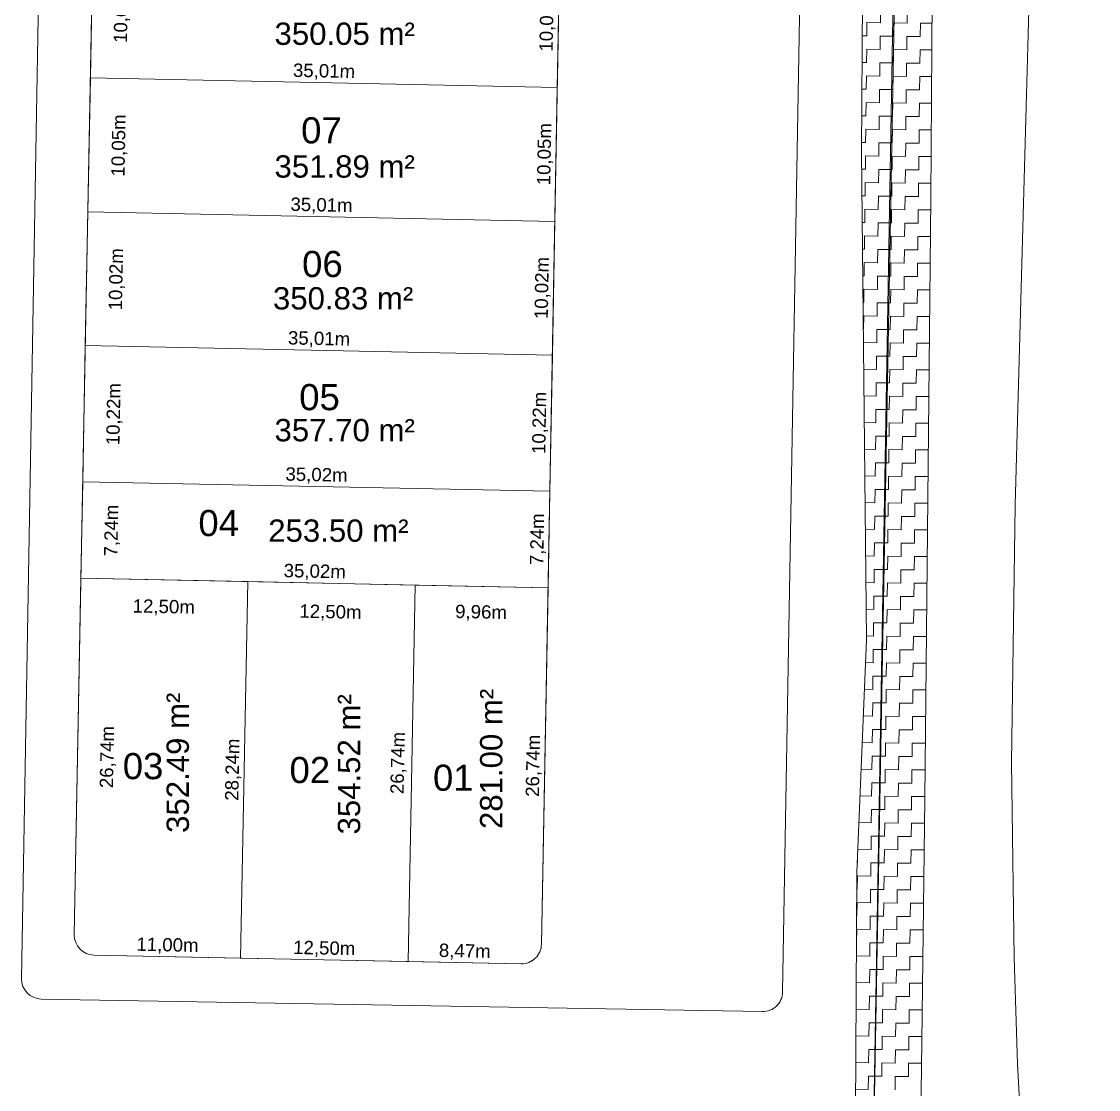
# Model space of a CAD drawing. Header units: metres. Extents: x 3808 to 8215, y 2374 to 6187.
# Drawn here: x 5342.5 to 5423.2, y 4410.5 to 4490.5 of the extents above; entities that cross this region are included whole.
import ezdxf
from ezdxf.enums import TextEntityAlignment as Align

# ---------------------------------------------------------------- set-up
doc = ezdxf.new("R2010")
doc.units = ezdxf.units.M
doc.linetypes.add('CONTINUO', pattern=[0])
for name, color, linetype in [('Areas Lotes', 1, 'Continuous'), ('Calçada', 8, 'Continuous'), ('CORREGO', 7, 'Continuous'), ('COTAS', 7, 'Continuous'), ('Lote', 7, 'Continuous'), ('LOTES_LINHAS', 7, 'Continuous'), ('Nº Lote', 7, 'Continuous'), ('q', 9, 'CONTINUO'), ('quadras', 7, 'Continuous')]:
    doc.layers.add(name, color=color, linetype=linetype)
doc.styles.add('Arial', font='arial.ttf')
doc.dimstyles.new('Copy(2) of ISO-25', dxfattribs={"dimtxt": 1, "dimasz": 2.5, "dimexe": 1.25, "dimexo": 0.625, "dimgap": 0.2, "dimtad": 1, "dimtoh": 1, "dimlfac": 1, "dimzin": 1, "dimtxsty": 'Arial', "dimblk": 'NONE', "dimcen": 0, "dimse1": 1, "dimse2": 1, "dimsd1": 1, "dimsd2": 1, "dimclrt": 256, "dimaunit": 1, "dimadec": 3, "dimazin": 0, "dimtfac": 1, "dimtmove": 0, "dimatfit": 3, "dimldrblk": 'NONE', "dimfxl": 1, "dimtolj": 1, "dimtzin": 0, "dimarcsym": 0})

# ---------------------------------------------------------------- blocks, each defined once
blk = doc.blocks.new('*D4')
at = {"layer": 'Defpoints', "color": 0, "linetype": 'Continuous', "transparency": 16777216}
for p in [(5371.974, 4448.291), (5371.339, 4421.562), (5371.473, 4421.56)]:
    blk.add_point(p, dxfattribs=at)
at = {"layer": 'COTAS', "linetype": 'Continuous', "lineweight": 5, "transparency": 16777216, "insert": (5370.806, 4434.944), "char_height": 1, "attachment_point": 5, "rotation": 88.85165, "style": 'Arial'}
blk.add_mtext('\\A1;26,74m', dxfattribs=at)
blk = doc.blocks.new('_None')
blk = doc.blocks.new('*D5')
at = {"layer": 'Defpoints', "color": 0, "linetype": 'Continuous', "transparency": 16777216}
for p in [(5358.947, 4420.312), (5358.947, 4420.312), (5371.449, 4420.057)]:
    blk.add_point(p, dxfattribs=at)
at = {"layer": 'COTAS', "linetype": 'Continuous', "lineweight": 5, "transparency": 16777216, "insert": (5365.215, 4420.985), "char_height": 1, "attachment_point": 5, "rotation": 358.83464, "style": 'Arial'}
blk.add_mtext('\\A1;12,50m', dxfattribs=at)
blk = doc.blocks.new('*D6')
at = {"layer": 'Defpoints', "color": 0, "linetype": 'Continuous', "transparency": 16777216}
for p in [(5347.947, 4420.536), (5347.947, 4420.536), (5358.947, 4420.312)]:
    blk.add_point(p, dxfattribs=at)
at = {"layer": 'COTAS', "linetype": 'Continuous', "lineweight": 5, "transparency": 16777216, "insert": (5353.464, 4421.224), "char_height": 1, "attachment_point": 5, "rotation": 358.83464, "style": 'Arial'}
blk.add_mtext('\\A1;11,00m', dxfattribs=at)
blk = doc.blocks.new('*D7')
at = {"layer": 'Defpoints', "color": 0, "linetype": 'Continuous', "transparency": 16777216}
for p in [(5346.98, 4448.799), (5350.069, 4448.741), (5346.478, 4422.063)]:
    blk.add_point(p, dxfattribs=at)
at = {"layer": 'COTAS', "linetype": 'Continuous', "lineweight": 5, "transparency": 16777216, "insert": (5349.017, 4435.388), "char_height": 1, "attachment_point": 5, "rotation": 88.92523, "style": 'Arial'}
blk.add_mtext('\\A1;26,74m', dxfattribs=at)
blk = doc.blocks.new('*D8')
at = {"layer": 'Defpoints', "color": 0, "linetype": 'Continuous', "transparency": 16777216}
for p in [(5347.115, 4456.037), (5350.205, 4455.98), (5346.98, 4448.799)]:
    blk.add_point(p, dxfattribs=at)
at = {"layer": 'COTAS', "linetype": 'Continuous', "lineweight": 5, "transparency": 16777216, "insert": (5349.336, 4452.376), "char_height": 1, "attachment_point": 5, "rotation": 88.92523, "style": 'Arial'}
blk.add_mtext('\\A1;7,24m', dxfattribs=at)
blk = doc.blocks.new('*D9')
at = {"layer": 'Defpoints', "color": 0, "linetype": 'Continuous', "transparency": 16777216}
for p in [(5347.307, 4466.252), (5350.396, 4466.194), (5347.115, 4456.037)]:
    blk.add_point(p, dxfattribs=at)
at = {"layer": 'COTAS', "linetype": 'Continuous', "lineweight": 5, "transparency": 16777216, "insert": (5349.5, 4461.102), "char_height": 1, "attachment_point": 5, "rotation": 88.92523, "style": 'Arial'}
blk.add_mtext('\\A1;10,22m', dxfattribs=at)
blk = doc.blocks.new('*D10')
at = {"layer": 'Defpoints', "color": 0, "linetype": 'Continuous', "transparency": 16777216}
for p in [(5347.495, 4476.27), (5350.584, 4476.212), (5347.307, 4466.252)]:
    blk.add_point(p, dxfattribs=at)
at = {"layer": 'COTAS', "linetype": 'Continuous', "lineweight": 5, "transparency": 16777216, "insert": (5349.689, 4471.218), "char_height": 1, "attachment_point": 5, "rotation": 88.92523, "style": 'Arial'}
blk.add_mtext('\\A1;10,02m', dxfattribs=at)
blk = doc.blocks.new('*D11')
at = {"layer": 'Defpoints', "color": 0, "linetype": 'Continuous', "transparency": 16777216}
for p in [(5347.684, 4486.32), (5350.773, 4486.262), (5347.495, 4476.27)]:
    blk.add_point(p, dxfattribs=at)
at = {"layer": 'COTAS', "linetype": 'Continuous', "lineweight": 5, "transparency": 16777216, "insert": (5349.878, 4481.252), "char_height": 1, "attachment_point": 5, "rotation": 88.92523, "style": 'Arial'}
blk.add_mtext('\\A1;10,05m', dxfattribs=at)
blk = doc.blocks.new('*D12')
at = {"layer": 'Defpoints', "color": 0, "linetype": 'Continuous', "transparency": 16777216}
for p in [(5347.871, 4496.319), (5350.96, 4496.261), (5347.684, 4486.32)]:
    blk.add_point(p, dxfattribs=at)
at = {"layer": 'COTAS', "linetype": 'Continuous', "lineweight": 5, "transparency": 16777216, "insert": (5350.066, 4491.277), "char_height": 1, "attachment_point": 5, "rotation": 88.92523, "style": 'Arial'}
blk.add_mtext('\\A1;10,00m', dxfattribs=at)
blk = doc.blocks.new('*D16')
at = {"layer": 'Defpoints', "color": 0, "linetype": 'Continuous', "transparency": 16777216}
for p in [(5359.477, 4448.545), (5358.947, 4420.312), (5358.947, 4420.312)]:
    blk.add_point(p, dxfattribs=at)
at = {"layer": 'COTAS', "linetype": 'Continuous', "lineweight": 5, "transparency": 16777216, "insert": (5358.411, 4434.443), "char_height": 1, "attachment_point": 5, "rotation": 88.92525, "style": 'Arial'}
blk.add_mtext('\\A1;28,24m', dxfattribs=at)
blk = doc.blocks.new('*D17')
at = {"layer": 'Defpoints', "color": 0, "linetype": 'Continuous', "transparency": 16777216}
for p in [(5359.477, 4448.545), (5371.974, 4448.291), (5359.416, 4445.528)]:
    blk.add_point(p, dxfattribs=at)
at = {"layer": 'COTAS', "linetype": 'Continuous', "lineweight": 5, "transparency": 16777216, "insert": (5365.681, 4446.202), "char_height": 1, "attachment_point": 5, "rotation": 358.83464, "style": 'Arial'}
blk.add_mtext('\\A1;12,50m', dxfattribs=at)
blk = doc.blocks.new('*D18')
at = {"layer": 'Defpoints', "color": 0, "linetype": 'Continuous', "transparency": 16777216}
for p in [(5346.98, 4448.799), (5359.477, 4448.545), (5346.921, 4445.919)]:
    blk.add_point(p, dxfattribs=at)
at = {"layer": 'COTAS', "linetype": 'Continuous', "lineweight": 5, "transparency": 16777216, "insert": (5353.186, 4446.592), "char_height": 1, "attachment_point": 5, "rotation": 358.83464, "style": 'Arial'}
blk.add_mtext('\\A1;12,50m', dxfattribs=at)
blk = doc.blocks.new('*D4714')
at = {"layer": 'Defpoints', "color": 0, "linetype": 'Continuous', "transparency": 16777216}
for p in [(5371.499, 4420.056), (5379.968, 4419.884), (5379.968, 4419.884)]:
    blk.add_point(p, dxfattribs=at)
at = {"layer": 'COTAS', "linetype": 'Continuous', "lineweight": 5, "transparency": 16777216, "insert": (5375.75, 4420.771), "char_height": 1, "attachment_point": 5, "rotation": 358.83464, "style": 'Arial'}
blk.add_mtext('\\A1;8,47m', dxfattribs=at)
blk = doc.blocks.new('*D4715')
at = {"layer": 'Defpoints', "color": 0, "linetype": 'Continuous', "transparency": 16777216}
for p in [(5381.991, 4448.087), (5381.991, 4448.087), (5381.498, 4421.356)]:
    blk.add_point(p, dxfattribs=at)
at = {"layer": 'COTAS', "linetype": 'Continuous', "lineweight": 5, "transparency": 16777216, "insert": (5380.944, 4434.736), "char_height": 1, "attachment_point": 5, "rotation": 88.94356, "style": 'Arial'}
blk.add_mtext('\\A1;26,74m', dxfattribs=at)
blk = doc.blocks.new('*D4716')
at = {"layer": 'Defpoints', "color": 0, "linetype": 'Continuous', "transparency": 16777216}
for p in [(5382.124, 4455.325), (5382.124, 4455.325), (5381.991, 4448.087)]:
    blk.add_point(p, dxfattribs=at)
at = {"layer": 'COTAS', "linetype": 'Continuous', "lineweight": 5, "transparency": 16777216, "insert": (5381.257, 4451.721), "char_height": 1, "attachment_point": 5, "rotation": 88.94356, "style": 'Arial'}
blk.add_mtext('\\A1;7,24m', dxfattribs=at)
blk = doc.blocks.new('*D4717')
at = {"layer": 'Defpoints', "color": 0, "linetype": 'Continuous', "transparency": 16777216}
for p in [(5382.313, 4465.54), (5382.313, 4465.54), (5382.124, 4455.325)]:
    blk.add_point(p, dxfattribs=at)
at = {"layer": 'COTAS', "linetype": 'Continuous', "lineweight": 5, "transparency": 16777216, "insert": (5381.418, 4460.447), "char_height": 1, "attachment_point": 5, "rotation": 88.94356, "style": 'Arial'}
blk.add_mtext('\\A1;10,22m', dxfattribs=at)
blk = doc.blocks.new('*D4718')
at = {"layer": 'Defpoints', "color": 0, "linetype": 'Continuous', "transparency": 16777216}
for p in [(5382.497, 4475.558), (5382.497, 4475.558), (5382.313, 4465.54)]:
    blk.add_point(p, dxfattribs=at)
at = {"layer": 'COTAS', "linetype": 'Continuous', "lineweight": 5, "transparency": 16777216, "insert": (5381.604, 4470.564), "char_height": 1, "attachment_point": 5, "rotation": 88.94356, "style": 'Arial'}
blk.add_mtext('\\A1;10,02m', dxfattribs=at)
blk = doc.blocks.new('*D4719')
at = {"layer": 'Defpoints', "color": 0, "linetype": 'Continuous', "transparency": 16777216}
for p in [(5382.683, 4485.608), (5382.683, 4485.608), (5382.497, 4475.558)]:
    blk.add_point(p, dxfattribs=at)
at = {"layer": 'COTAS', "linetype": 'Continuous', "lineweight": 5, "transparency": 16777216, "insert": (5381.789, 4480.598), "char_height": 1, "attachment_point": 5, "rotation": 88.94356, "style": 'Arial'}
blk.add_mtext('\\A1;10,05m', dxfattribs=at)
blk = doc.blocks.new('*D4720')
at = {"layer": 'Defpoints', "color": 0, "linetype": 'Continuous', "transparency": 16777216}
for p in [(5382.867, 4495.607), (5382.867, 4495.607), (5382.683, 4485.608)]:
    blk.add_point(p, dxfattribs=at)
at = {"layer": 'COTAS', "linetype": 'Continuous', "lineweight": 5, "transparency": 16777216, "insert": (5381.974, 4490.622), "char_height": 1, "attachment_point": 5, "rotation": 88.94356, "style": 'Arial'}
blk.add_mtext('\\A1;10,00m', dxfattribs=at)
blk = doc.blocks.new('*D4728')
at = {"layer": 'Defpoints', "color": 0, "linetype": 'Continuous', "transparency": 16777216}
for p in [(5346.98, 4448.799), (5346.98, 4448.799), (5381.991, 4448.087)]:
    blk.add_point(p, dxfattribs=at)
at = {"layer": 'COTAS', "linetype": 'Continuous', "lineweight": 5, "transparency": 16777216, "insert": (5364.502, 4449.244), "char_height": 1, "attachment_point": 5, "rotation": 358.83464, "style": 'Arial'}
blk.add_mtext('\\A1;35,02m', dxfattribs=at)
blk = doc.blocks.new('*D4729')
at = {"layer": 'Defpoints', "color": 0, "linetype": 'Continuous', "transparency": 16777216}
for p in [(5347.115, 4456.037), (5347.115, 4456.037), (5382.124, 4455.325)]:
    blk.add_point(p, dxfattribs=at)
at = {"layer": 'COTAS', "linetype": 'Continuous', "lineweight": 5, "transparency": 16777216, "insert": (5364.636, 4456.482), "char_height": 1, "attachment_point": 5, "rotation": 358.83464, "style": 'Arial'}
blk.add_mtext('\\A1;35,02m', dxfattribs=at)
blk = doc.blocks.new('*D4730')
at = {"layer": 'Defpoints', "color": 0, "linetype": 'Continuous', "transparency": 16777216}
for p in [(5347.307, 4466.252), (5347.307, 4466.252), (5382.313, 4465.54)]:
    blk.add_point(p, dxfattribs=at)
at = {"layer": 'COTAS', "linetype": 'Continuous', "lineweight": 5, "transparency": 16777216, "insert": (5364.826, 4466.696), "char_height": 1, "attachment_point": 5, "rotation": 358.83464, "style": 'Arial'}
blk.add_mtext('\\A1;35,01m', dxfattribs=at)
blk = doc.blocks.new('*D4731')
at = {"layer": 'Defpoints', "color": 0, "linetype": 'Continuous', "transparency": 16777216}
for p in [(5347.495, 4476.27), (5347.495, 4476.27), (5382.497, 4475.558)]:
    blk.add_point(p, dxfattribs=at)
at = {"layer": 'COTAS', "linetype": 'Continuous', "lineweight": 5, "transparency": 16777216, "insert": (5365.012, 4476.715), "char_height": 1, "attachment_point": 5, "rotation": 358.83464, "style": 'Arial'}
blk.add_mtext('\\A1;35,01m', dxfattribs=at)
blk = doc.blocks.new('*D4732')
at = {"layer": 'Defpoints', "color": 0, "linetype": 'Continuous', "transparency": 16777216}
for p in [(5347.684, 4486.32), (5347.684, 4486.32), (5382.683, 4485.608)]:
    blk.add_point(p, dxfattribs=at)
at = {"layer": 'COTAS', "linetype": 'Continuous', "lineweight": 5, "transparency": 16777216, "insert": (5365.199, 4486.765), "char_height": 1, "attachment_point": 5, "rotation": 358.83464, "style": 'Arial'}
blk.add_mtext('\\A1;35,01m', dxfattribs=at)
blk = doc.blocks.new('*D1303')
at = {"layer": 'Defpoints', "color": 0, "linetype": 'Continuous', "transparency": 16777216}
for p in [(5372.029, 4448.29), (5381.991, 4448.087), (5381.934, 4445.285)]:
    blk.add_point(p, dxfattribs=at)
at = {"layer": 'Lote', "linetype": 'Continuous', "lineweight": 5, "transparency": 16777216, "insert": (5376.969, 4446.187), "char_height": 1, "attachment_point": 5, "rotation": 358.83464, "style": 'Arial'}
blk.add_mtext('\\A1;9,96m', dxfattribs=at)

msp = doc.modelspace()

# ---------------------------------------------------------------- linework, layer by layer
at = {"layer": 'Calçada', "linetype": 'Continuous', "lineweight": 5}
for p, q in [((5345.631, 4599.08), (5342.526, 4418.768)), ((5402.69, 4597.559), (5399.576, 4417.771)), ((5407.131, 4449.752), (5406.406, 4407.906)), ((5398.05, 4416.297), (5343.999, 4417.243))]:
    msp.add_line(p, q, dxfattribs=at)
for centre, start, end in [((5344.025, 4418.743), 179.01349, 268.99762), ((5398.076, 4417.797), 268.99762, 359.00764)]:
    msp.add_arc(centre, 1.5, start, end, dxfattribs=at)
at = {"layer": 'CORREGO', "color": 5, "linetype": 'CONTINUO', "lineweight": 5}
for p, q in [((5405.487, 4480.744, 271.364), (5405.803, 4531.129, 271.364)), ((5410.83, 4496.628, 271.364), (5410.68, 4477.309, 271.364)), ((5405.858, 4444.202, 271.364), (5405.487, 4480.744, 271.364)), ((5410.68, 4477.309, 271.364), (5410.225, 4432.291, 271.364)), ((5405.149, 4426.73, 271.364), (5405.858, 4444.202, 271.364)), ((5410.225, 4432.291, 271.364), (5409.995, 4412.049, 271.364)), ((5404.905, 4387.623, 271.364), (5405.149, 4426.73, 271.364)), ((5409.995, 4412.049, 271.364), (5409.658, 4390.023, 271.364))]:
    msp.add_line(p, q, dxfattribs=at)
at = {"layer": 'Lote', "lineweight": 5}
for p, q in [((5382.683, 4485.608), (5347.684, 4486.32)), ((5382.497, 4475.558), (5347.495, 4476.27)), ((5382.313, 4465.54), (5347.307, 4466.252)), ((5382.124, 4455.325), (5347.115, 4456.037)), ((5381.991, 4448.087), (5346.98, 4448.799)), ((5359.477, 4448.545), (5358.947, 4420.312)), ((5372.029, 4448.29), (5371.499, 4420.056))]:
    msp.add_line(p, q, dxfattribs=at)
at = {"layer": 'Lote', "linetype": 'Continuous', "lineweight": 5, "flags": 128}
for points in [[(5382.683, 4485.608), (5382.867, 4495.607), (5347.871, 4496.319), (5347.684, 4486.32)], [(5347.684, 4486.32), (5347.495, 4476.27), (5382.497, 4475.558), (5382.683, 4485.608)], [(5347.495, 4476.27), (5347.307, 4466.252), (5382.313, 4465.54), (5382.497, 4475.558)], [(5347.307, 4466.252), (5347.115, 4456.037), (5382.124, 4455.325), (5382.313, 4465.54)], [(5347.115, 4456.037), (5346.98, 4448.799), (5381.991, 4448.087), (5382.124, 4455.325)], [(5358.947, 4420.312), (5371.499, 4420.056), (5372.029, 4448.29), (5359.477, 4448.545)]]:
    msp.add_lwpolyline(points, close=True, dxfattribs=at)
for points in [[(5346.478, 4422.063, 0.41375), (5347.947, 4420.536), (5358.947, 4420.312), (5359.477, 4448.545), (5346.98, 4448.799)], [(5381.991, 4448.087), (5372.029, 4448.29), (5371.499, 4420.056), (5379.968, 4419.884, 0.41477), (5381.498, 4421.356)]]:
    msp.add_lwpolyline(points, format="xyb", close=True, dxfattribs=at)
at = {"layer": 'LOTES_LINHAS', "color": 5, "lineweight": 5}
for p, q in [((5417.839, 4484.148), (5418.556, 4512.831)), ((5410.83, 4496.628), (5410.68, 4477.309)), ((5417.001, 4454.281), (5417.839, 4484.148)), ((5416.743, 4434.949), (5417.001, 4454.281)), ((5416.934, 4420.331), (5416.743, 4434.949)), ((5417.178, 4412.381), (5416.934, 4420.331)), ((5417.693, 4403.42), (5417.178, 4412.381)), ((5409.995, 4412.049), (5409.658, 4390.023))]:
    msp.add_line(p, q, dxfattribs=at)
at = {"layer": 'LOTES_LINHAS', "color": 5, "linetype": 'Continuous', "lineweight": 5}
for p, q in [((5406.899, 4490.461), (5406.91, 4491.461)), ((5408.899, 4490.438), (5408.91, 4491.438)), ((5405.888, 4489.472), (5405.899, 4490.472)), ((5405.899, 4490.472), (5406.899, 4490.461)), ((5407.888, 4489.45), (5407.899, 4490.45)), ((5407.899, 4490.45), (5408.899, 4490.438)), ((5409.888, 4489.427), (5409.899, 4490.427)), ((5409.899, 4490.427), (5410.782, 4490.417)), ((5405.542, 4489.476), (5405.888, 4489.472)), ((5406.877, 4488.461), (5406.888, 4489.461)), ((5406.888, 4489.461), (5407.888, 4489.45)), ((5408.876, 4488.438), (5408.888, 4489.438)), ((5408.888, 4489.438), (5409.888, 4489.427)), ((5405.865, 4487.472), (5405.877, 4488.472)), ((5405.877, 4488.472), (5406.877, 4488.461)), ((5407.865, 4487.45), (5407.877, 4488.45)), ((5407.877, 4488.45), (5408.876, 4488.438)), ((5409.865, 4487.427), (5409.876, 4488.427)), ((5409.876, 4488.427), (5410.766, 4488.417)), ((5405.53, 4487.476), (5405.865, 4487.472)), ((5406.854, 4486.461), (5406.865, 4487.461)), ((5406.865, 4487.461), (5407.865, 4487.45)), ((5408.854, 4486.439), (5408.865, 4487.439)), ((5408.865, 4487.439), (5409.865, 4487.427)), ((5405.843, 4485.472), (5405.854, 4486.472)), ((5405.854, 4486.472), (5406.854, 4486.461)), ((5407.843, 4485.45), (5407.854, 4486.45)), ((5407.854, 4486.45), (5408.854, 4486.439)), ((5409.843, 4485.427), (5409.854, 4486.427)), ((5409.854, 4486.427), (5410.751, 4486.417)), ((5405.517, 4485.476), (5405.843, 4485.472)), ((5406.832, 4484.461), (5406.843, 4485.461)), ((5406.843, 4485.461), (5407.843, 4485.45)), ((5408.831, 4484.439), (5408.843, 4485.439)), ((5408.843, 4485.439), (5409.843, 4485.427)), ((5405.82, 4483.473), (5405.832, 4484.473)), ((5405.832, 4484.473), (5406.832, 4484.461)), ((5407.82, 4483.45), (5407.832, 4484.45)), ((5407.832, 4484.45), (5408.831, 4484.439)), ((5409.82, 4483.428), (5409.831, 4484.427)), ((5409.831, 4484.427), (5410.735, 4484.417)), ((5405.505, 4483.476), (5405.82, 4483.473)), ((5406.809, 4482.461), (5406.82, 4483.461)), ((5406.82, 4483.461), (5407.82, 4483.45)), ((5408.809, 4482.439), (5408.82, 4483.439)), ((5408.82, 4483.439), (5409.82, 4483.428)), ((5405.798, 4481.473), (5405.809, 4482.473)), ((5405.809, 4482.473), (5406.809, 4482.461)), ((5407.798, 4481.45), (5407.809, 4482.45)), ((5407.809, 4482.45), (5408.809, 4482.439)), ((5409.798, 4481.428), (5409.809, 4482.428)), ((5409.809, 4482.428), (5410.72, 4482.417)), ((5405.492, 4481.476), (5405.798, 4481.473)), ((5406.787, 4480.462), (5406.798, 4481.461)), ((5406.798, 4481.461), (5407.798, 4481.45)), ((5408.786, 4480.439), (5408.798, 4481.439)), ((5408.798, 4481.439), (5409.798, 4481.428)), ((5405.775, 4479.473), (5405.787, 4480.473)), ((5405.787, 4480.473), (5406.787, 4480.462)), ((5407.775, 4479.45), (5407.786, 4480.45)), ((5407.786, 4480.45), (5408.786, 4480.439)), ((5409.775, 4479.428), (5409.786, 4480.428)), ((5409.786, 4480.428), (5410.704, 4480.417)), ((5405.5, 4479.476), (5405.775, 4479.473)), ((5406.764, 4478.462), (5406.775, 4479.462)), ((5406.775, 4479.462), (5407.775, 4479.45)), ((5408.764, 4478.439), (5408.775, 4479.439)), ((5408.775, 4479.439), (5409.775, 4479.428)), ((5405.753, 4477.473), (5405.764, 4478.473)), ((5405.764, 4478.473), (5406.764, 4478.462)), ((5407.753, 4477.45), (5407.764, 4478.45)), ((5407.764, 4478.45), (5408.764, 4478.439)), ((5409.753, 4477.428), (5409.764, 4478.428)), ((5409.764, 4478.428), (5410.689, 4478.417)), ((5405.521, 4477.476), (5405.753, 4477.473)), ((5406.742, 4476.462), (5406.753, 4477.462)), ((5406.753, 4477.462), (5407.753, 4477.45)), ((5408.741, 4476.439), (5408.753, 4477.439)), ((5408.753, 4477.439), (5409.753, 4477.428)), ((5405.73, 4475.473), (5405.742, 4476.473)), ((5405.742, 4476.473), (5406.742, 4476.462)), ((5407.73, 4475.451), (5407.741, 4476.451)), ((5407.741, 4476.451), (5408.741, 4476.439)), ((5409.73, 4475.428), (5409.741, 4476.428)), ((5409.741, 4476.428), (5410.671, 4476.418)), ((5405.541, 4475.475), (5405.73, 4475.473)), ((5406.719, 4474.462), (5406.73, 4475.462)), ((5406.73, 4475.462), (5407.73, 4475.451)), ((5408.719, 4474.439), (5408.73, 4475.439)), ((5408.73, 4475.439), (5409.73, 4475.428)), ((5405.708, 4473.473), (5405.719, 4474.473)), ((5405.719, 4474.473), (5406.719, 4474.462)), ((5407.708, 4473.451), (5407.719, 4474.451)), ((5407.719, 4474.451), (5408.719, 4474.439)), ((5409.708, 4473.428), (5409.719, 4474.428)), ((5409.719, 4474.428), (5410.651, 4474.418)), ((5405.561, 4473.475), (5405.708, 4473.473)), ((5406.697, 4472.462), (5406.708, 4473.462)), ((5406.708, 4473.462), (5407.708, 4473.451)), ((5408.696, 4472.44), (5408.708, 4473.439)), ((5408.708, 4473.439), (5409.708, 4473.428)), ((5405.685, 4471.473), (5405.697, 4472.473)), ((5405.697, 4472.473), (5406.697, 4472.462)), ((5407.685, 4471.451), (5407.696, 4472.451)), ((5407.696, 4472.451), (5408.696, 4472.44)), ((5409.685, 4471.428), (5409.696, 4472.428)), ((5409.696, 4472.428), (5410.631, 4472.418)), ((5405.581, 4471.475), (5405.685, 4471.473)), ((5406.674, 4470.462), (5406.685, 4471.462)), ((5406.685, 4471.462), (5407.685, 4471.451)), ((5408.674, 4470.44), (5408.685, 4471.44)), ((5408.685, 4471.44), (5409.685, 4471.428)), ((5405.663, 4469.473), (5405.674, 4470.473)), ((5405.674, 4470.473), (5406.674, 4470.462)), ((5407.663, 4469.451), (5407.674, 4470.451)), ((5407.674, 4470.451), (5408.674, 4470.44)), ((5409.663, 4469.428), (5409.674, 4470.428)), ((5409.674, 4470.428), (5410.611, 4470.418)), ((5405.602, 4469.474), (5405.663, 4469.473)), ((5406.651, 4468.462), (5406.663, 4469.462)), ((5406.663, 4469.462), (5407.663, 4469.451)), ((5408.651, 4468.44), (5408.663, 4469.44)), ((5408.663, 4469.44), (5409.663, 4469.428)), ((5405.64, 4467.474), (5405.652, 4468.474)), ((5405.652, 4468.474), (5406.651, 4468.462)), ((5407.64, 4467.451), (5407.651, 4468.451)), ((5407.651, 4468.451), (5408.651, 4468.44)), ((5409.64, 4467.429), (5409.651, 4468.429)), ((5409.651, 4468.429), (5410.591, 4468.418)), ((5405.622, 4467.474), (5405.64, 4467.474)), ((5406.629, 4466.462), (5406.64, 4467.462)), ((5406.64, 4467.462), (5407.64, 4467.451)), ((5408.629, 4466.44), (5408.64, 4467.44)), ((5408.64, 4467.44), (5409.64, 4467.429)), ((5405.632, 4466.474), (5406.629, 4466.462)), ((5407.618, 4465.451), (5407.629, 4466.451)), ((5407.629, 4466.451), (5408.629, 4466.44)), ((5409.618, 4465.429), (5409.629, 4466.429)), ((5409.629, 4466.429), (5410.57, 4466.418)), ((5406.606, 4464.463), (5406.618, 4465.462)), ((5406.618, 4465.462), (5407.618, 4465.451)), ((5408.606, 4464.44), (5408.618, 4465.44)), ((5408.618, 4465.44), (5409.618, 4465.429)), ((5405.652, 4464.473), (5406.606, 4464.463)), ((5407.595, 4463.451), (5407.606, 4464.451)), ((5407.606, 4464.451), (5408.606, 4464.44)), ((5409.595, 4463.429), (5409.606, 4464.429)), ((5409.606, 4464.429), (5410.55, 4464.418)), ((5406.584, 4462.463), (5406.595, 4463.463)), ((5406.595, 4463.463), (5407.595, 4463.451)), ((5408.584, 4462.44), (5408.595, 4463.44)), ((5408.595, 4463.44), (5409.595, 4463.429)), ((5405.673, 4462.473), (5406.584, 4462.463)), ((5407.573, 4461.451), (5407.584, 4462.451)), ((5407.584, 4462.451), (5408.584, 4462.44)), ((5409.573, 4461.429), (5409.584, 4462.429)), ((5409.584, 4462.429), (5410.53, 4462.418)), ((5406.561, 4460.463), (5406.573, 4461.463)), ((5406.573, 4461.463), (5407.573, 4461.451)), ((5408.561, 4460.44), (5408.573, 4461.44)), ((5408.573, 4461.44), (5409.573, 4461.429)), ((5405.693, 4460.473), (5406.561, 4460.463)), ((5407.55, 4459.452), (5407.561, 4460.452)), ((5407.561, 4460.452), (5408.561, 4460.44)), ((5409.55, 4459.429), (5409.561, 4460.429)), ((5409.561, 4460.429), (5410.51, 4460.418)), ((5406.539, 4458.463), (5406.55, 4459.463)), ((5406.55, 4459.463), (5407.55, 4459.452)), ((5408.539, 4458.44), (5408.55, 4459.44)), ((5408.55, 4459.44), (5409.55, 4459.429)), ((5405.713, 4458.472), (5406.539, 4458.463)), ((5407.528, 4457.452), (5407.539, 4458.452)), ((5407.539, 4458.452), (5408.539, 4458.44)), ((5409.528, 4457.429), (5409.539, 4458.429)), ((5409.539, 4458.429), (5410.489, 4458.418)), ((5406.516, 4456.463), (5406.528, 4457.463)), ((5406.528, 4457.463), (5407.528, 4457.452)), ((5408.516, 4456.441), (5408.528, 4457.44)), ((5408.528, 4457.44), (5409.528, 4457.429)), ((5405.733, 4456.472), (5406.516, 4456.463)), ((5407.505, 4455.452), (5407.516, 4456.452)), ((5407.516, 4456.452), (5408.516, 4456.441)), ((5409.505, 4455.429), (5409.516, 4456.429)), ((5409.516, 4456.429), (5410.469, 4456.419)), ((5406.494, 4454.463), (5406.505, 4455.463)), ((5406.505, 4455.463), (5407.505, 4455.452)), ((5408.494, 4454.441), (5408.505, 4455.441)), ((5408.505, 4455.441), (5409.505, 4455.429)), ((5405.754, 4454.471), (5406.494, 4454.463)), ((5407.483, 4453.452), (5407.494, 4454.452)), ((5407.494, 4454.452), (5408.494, 4454.441)), ((5409.482, 4453.429), (5409.494, 4454.429)), ((5409.494, 4454.429), (5410.449, 4454.419)), ((5406.471, 4452.463), (5406.483, 4453.463)), ((5406.483, 4453.463), (5407.483, 4453.452)), ((5408.471, 4452.441), (5408.483, 4453.441)), ((5408.483, 4453.441), (5409.482, 4453.429)), ((5405.774, 4452.471), (5406.471, 4452.463)), ((5407.46, 4451.452), (5407.471, 4452.452)), ((5407.471, 4452.452), (5408.471, 4452.441)), ((5409.46, 4451.43), (5409.471, 4452.43)), ((5409.471, 4452.43), (5410.429, 4452.419)), ((5406.449, 4450.463), (5406.46, 4451.463)), ((5406.46, 4451.463), (5407.46, 4451.452)), ((5408.449, 4450.441), (5408.46, 4451.441)), ((5408.46, 4451.441), (5409.46, 4451.43)), ((5405.794, 4450.471), (5406.449, 4450.463)), ((5407.438, 4449.452), (5407.449, 4450.452)), ((5407.449, 4450.452), (5408.449, 4450.441)), ((5409.437, 4449.43), (5409.449, 4450.43)), ((5409.449, 4450.43), (5410.409, 4450.419)), ((5406.426, 4448.464), (5406.438, 4449.463)), ((5406.438, 4449.463), (5407.438, 4449.452)), ((5408.426, 4448.441), (5408.438, 4449.441)), ((5408.438, 4449.441), (5409.437, 4449.43)), ((5405.815, 4448.47), (5406.426, 4448.464)), ((5407.415, 4447.452), (5407.426, 4448.452)), ((5407.426, 4448.452), (5408.426, 4448.441)), ((5409.415, 4447.43), (5409.426, 4448.43)), ((5409.426, 4448.43), (5410.388, 4448.419)), ((5406.404, 4446.464), (5406.415, 4447.464)), ((5406.415, 4447.464), (5407.415, 4447.452)), ((5408.404, 4446.441), (5408.415, 4447.441)), ((5408.415, 4447.441), (5409.415, 4447.43)), ((5405.835, 4446.47), (5406.404, 4446.464)), ((5407.393, 4445.452), (5407.404, 4446.452)), ((5407.404, 4446.452), (5408.404, 4446.441)), ((5409.392, 4445.43), (5409.404, 4446.43)), ((5409.404, 4446.43), (5410.368, 4446.419)), ((5406.381, 4444.464), (5406.393, 4445.464)), ((5406.393, 4445.464), (5407.393, 4445.452)), ((5408.381, 4444.441), (5408.393, 4445.441)), ((5408.393, 4445.441), (5409.392, 4445.43)), ((5405.855, 4444.47), (5406.381, 4444.464)), ((5407.37, 4443.453), (5407.381, 4444.453)), ((5407.381, 4444.453), (5408.381, 4444.441)), ((5409.37, 4443.43), (5409.381, 4444.43)), ((5409.381, 4444.43), (5410.348, 4444.419)), ((5406.359, 4442.464), (5406.37, 4443.464)), ((5406.37, 4443.464), (5407.37, 4443.453)), ((5408.359, 4442.441), (5408.37, 4443.441)), ((5408.37, 4443.441), (5409.37, 4443.43)), ((5405.788, 4442.47), (5406.359, 4442.464)), ((5407.348, 4441.453), (5407.359, 4442.453)), ((5407.359, 4442.453), (5408.359, 4442.441)), ((5409.347, 4441.43), (5409.359, 4442.43)), ((5409.359, 4442.43), (5410.328, 4442.419)), ((5406.336, 4440.464), (5406.348, 4441.464)), ((5406.348, 4441.464), (5407.348, 4441.453)), ((5408.336, 4440.442), (5408.348, 4441.441)), ((5408.348, 4441.441), (5409.347, 4441.43)), ((5405.707, 4440.471), (5406.336, 4440.464)), ((5407.325, 4439.453), (5407.336, 4440.453)), ((5407.336, 4440.453), (5408.336, 4440.442)), ((5409.325, 4439.43), (5409.336, 4440.43)), ((5409.336, 4440.43), (5410.308, 4440.419)), ((5406.314, 4438.464), (5406.325, 4439.464)), ((5406.325, 4439.464), (5407.325, 4439.453)), ((5408.314, 4438.442), (5408.325, 4439.442)), ((5408.325, 4439.442), (5409.325, 4439.43)), ((5405.625, 4438.472), (5406.314, 4438.464)), ((5407.303, 4437.453), (5407.314, 4438.453)), ((5407.314, 4438.453), (5408.314, 4438.442)), ((5409.302, 4437.43), (5409.314, 4438.43)), ((5409.314, 4438.43), (5410.287, 4438.419)), ((5406.291, 4436.464), (5406.303, 4437.464)), ((5406.303, 4437.464), (5407.303, 4437.453)), ((5408.291, 4436.442), (5408.302, 4437.442)), ((5408.302, 4437.442), (5409.302, 4437.43)), ((5405.544, 4436.473), (5406.291, 4436.464)), ((5407.28, 4435.453), (5407.291, 4436.453)), ((5407.291, 4436.453), (5408.291, 4436.442)), ((5409.28, 4435.431), (5409.291, 4436.431)), ((5409.291, 4436.431), (5410.267, 4436.42)), ((5406.269, 4434.464), (5406.28, 4435.464)), ((5406.28, 4435.464), (5407.28, 4435.453)), ((5408.269, 4434.442), (5408.28, 4435.442)), ((5408.28, 4435.442), (5409.28, 4435.431)), ((5405.463, 4434.473), (5406.269, 4434.464)), ((5407.258, 4433.453), (5407.269, 4434.453)), ((5407.269, 4434.453), (5408.269, 4434.442)), ((5409.257, 4433.431), (5409.269, 4434.431)), ((5409.269, 4434.431), (5410.247, 4434.42)), ((5406.246, 4432.465), (5406.258, 4433.464)), ((5406.258, 4433.464), (5407.258, 4433.453)), ((5408.246, 4432.442), (5408.257, 4433.442)), ((5408.257, 4433.442), (5409.257, 4433.431)), ((5405.382, 4432.474), (5406.246, 4432.465)), ((5407.235, 4431.453), (5407.246, 4432.453)), ((5407.246, 4432.453), (5408.246, 4432.442)), ((5409.235, 4431.431), (5409.246, 4432.431)), ((5409.246, 4432.431), (5410.227, 4432.42)), ((5406.224, 4430.465), (5406.235, 4431.465)), ((5406.235, 4431.465), (5407.235, 4431.453)), ((5408.224, 4430.442), (5408.235, 4431.442)), ((5408.235, 4431.442), (5409.235, 4431.431)), ((5405.301, 4430.475), (5406.224, 4430.465)), ((5407.213, 4429.453), (5407.224, 4430.453)), ((5407.224, 4430.453), (5408.224, 4430.442)), ((5409.212, 4429.431), (5409.224, 4430.431)), ((5409.224, 4430.431), (5410.204, 4430.42)), ((5406.201, 4428.465), (5406.213, 4429.465)), ((5406.213, 4429.465), (5407.213, 4429.453)), ((5408.201, 4428.442), (5408.212, 4429.442)), ((5408.212, 4429.442), (5409.212, 4429.431)), ((5405.19, 4427.476), (5405.194, 4427.831)), ((5405.22, 4428.476), (5406.201, 4428.465)), ((5407.19, 4427.454), (5407.201, 4428.454)), ((5407.201, 4428.454), (5408.201, 4428.442)), ((5409.19, 4427.431), (5409.201, 4428.431)), ((5409.201, 4428.431), (5410.181, 4428.42)), ((5405.18, 4427.476), (5405.19, 4427.476)), ((5406.179, 4426.465), (5406.19, 4427.465)), ((5406.19, 4427.465), (5407.19, 4427.454)), ((5408.179, 4426.442), (5408.19, 4427.442)), ((5408.19, 4427.442), (5409.19, 4427.431)), ((5405.168, 4425.476), (5405.179, 4426.476)), ((5405.179, 4426.476), (5406.179, 4426.465)), ((5407.167, 4425.454), (5407.179, 4426.454)), ((5407.179, 4426.454), (5408.179, 4426.442)), ((5409.167, 4425.431), (5409.179, 4426.431)), ((5409.179, 4426.431), (5410.159, 4426.42)), ((5405.142, 4425.477), (5405.168, 4425.476)), ((5406.156, 4424.465), (5406.168, 4425.465)), ((5406.168, 4425.465), (5407.167, 4425.454)), ((5408.156, 4424.443), (5408.167, 4425.442)), ((5408.167, 4425.442), (5409.167, 4425.431)), ((5405.145, 4423.476), (5405.156, 4424.476)), ((5405.156, 4424.476), (5406.156, 4424.465)), ((5407.145, 4423.454), (5407.156, 4424.454)), ((5407.156, 4424.454), (5408.156, 4424.443)), ((5409.145, 4423.431), (5409.156, 4424.431)), ((5409.156, 4424.431), (5410.136, 4424.42)), ((5405.129, 4423.477), (5405.145, 4423.476)), ((5406.134, 4422.465), (5406.145, 4423.465)), ((5406.145, 4423.465), (5407.145, 4423.454)), ((5408.134, 4422.443), (5408.145, 4423.443)), ((5408.145, 4423.443), (5409.145, 4423.431)), ((5405.123, 4421.477), (5405.134, 4422.476)), ((5405.134, 4422.476), (5406.134, 4422.465)), ((5407.122, 4421.454), (5407.134, 4422.454)), ((5407.134, 4422.454), (5408.134, 4422.443)), ((5409.122, 4421.431), (5409.134, 4422.431)), ((5409.134, 4422.431), (5410.113, 4422.42)), ((5405.117, 4421.477), (5405.123, 4421.477)), ((5406.111, 4420.465), (5406.123, 4421.465)), ((5406.123, 4421.465), (5407.122, 4421.454)), ((5408.111, 4420.443), (5408.122, 4421.443)), ((5408.122, 4421.443), (5409.122, 4421.431)), ((5405.109, 4420.28), (5405.111, 4420.477)), ((5405.111, 4420.477), (5406.111, 4420.465)), ((5407.1, 4419.454), (5407.111, 4420.454)), ((5407.111, 4420.454), (5408.111, 4420.443)), ((5409.1, 4419.432), (5409.111, 4420.432)), ((5409.111, 4420.432), (5410.09, 4420.421)), ((5406.089, 4418.465), (5406.1, 4419.465)), ((5406.1, 4419.465), (5407.1, 4419.454)), ((5408.089, 4418.443), (5408.1, 4419.443)), ((5408.1, 4419.443), (5409.1, 4419.432)), ((5405.098, 4418.477), (5406.089, 4418.465)), ((5407.077, 4417.454), (5407.089, 4418.454)), ((5407.089, 4418.454), (5408.089, 4418.443)), ((5409.077, 4417.432), (5409.089, 4418.432)), ((5409.089, 4418.432), (5410.068, 4418.421)), ((5406.066, 4416.466), (5406.078, 4417.466)), ((5406.078, 4417.466), (5407.077, 4417.454)), ((5408.066, 4416.443), (5408.077, 4417.443)), ((5408.077, 4417.443), (5409.077, 4417.432)), ((5405.085, 4416.477), (5406.066, 4416.466)), ((5407.055, 4415.454), (5407.066, 4416.454)), ((5407.066, 4416.454), (5408.066, 4416.443)), ((5409.055, 4415.432), (5409.066, 4416.432)), ((5409.066, 4416.432), (5410.045, 4416.421)), ((5406.044, 4414.466), (5406.055, 4415.466)), ((5406.055, 4415.466), (5407.055, 4415.454)), ((5408.044, 4414.443), (5408.055, 4415.443)), ((5408.055, 4415.443), (5409.055, 4415.432)), ((5405.073, 4414.477), (5406.044, 4414.466)), ((5407.032, 4413.455), (5407.044, 4414.454)), ((5407.044, 4414.454), (5408.044, 4414.443)), ((5409.032, 4413.432), (5409.044, 4414.432)), ((5409.044, 4414.432), (5410.022, 4414.421)), ((5406.021, 4412.466), (5406.033, 4413.466)), ((5406.033, 4413.466), (5407.032, 4413.455)), ((5408.021, 4412.443), (5408.032, 4413.443)), ((5408.032, 4413.443), (5409.032, 4413.432)), ((5405.06, 4412.477), (5406.021, 4412.466)), ((5407.01, 4411.455), (5407.021, 4412.455)), ((5407.021, 4412.455), (5408.021, 4412.443)), ((5409.01, 4411.432), (5409.021, 4412.432)), ((5409.021, 4412.432), (5410, 4412.421)), ((5405.999, 4410.466), (5406.01, 4411.466)), ((5406.01, 4411.466), (5407.01, 4411.455)), ((5407.999, 4410.443), (5408.01, 4411.443)), ((5408.01, 4411.443), (5409.01, 4411.432)), ((5405.048, 4410.477), (5405.999, 4410.466))]:
    msp.add_line(p, q, dxfattribs=at)
at = {"layer": 'LOTES_LINHAS', "lineweight": 5}
for p, q in [((5410.68, 4477.309), (5410.225, 4432.291)), ((5410.225, 4432.291), (5409.995, 4412.049))]:
    msp.add_line(p, q, dxfattribs=at)
at = {"layer": 'q', "lineweight": 5}
msp.add_line((5428.372, 5629.504), (5405.671, 4365.473), dxfattribs=at)
at = {"layer": 'q', "linetype": 'Continuous', "lineweight": 5}
msp.add_line((5416.162, 4971.116), (5405.674, 4365.62), dxfattribs=at)
at = {"layer": 'quadras', "lineweight": 5}
for p, q in [((5346.478, 4422.063), (5349.733, 4595.544)), ((5379.968, 4419.884), (5347.947, 4420.536))]:
    msp.add_line(p, q, dxfattribs=at)
at = {"layer": 'quadras', "linetype": 'Continuous', "lineweight": 5}
msp.add_line((5384.696, 4594.791), (5381.498, 4421.356), dxfattribs=at)
at = {"layer": 'quadras', "linetype": 'Continuous', "lineweight": 5, "flags": 128}
msp.add_lwpolyline([(5346.478, 4422.063, 0.41375), (5347.947, 4420.536), (5379.968, 4419.884, 0.41477), (5381.498, 4421.356), (5384.696, 4594.791, 0.41323), (5383.229, 4596.318), (5351.265, 4597.015, 0.415104), (5349.733, 4595.544)], format="xyb", close=True, dxfattribs=at)
at = {"layer": 'quadras', "lineweight": 5}
msp.add_arc((5347.978, 4422.035), 1.5, 178.92523, 268.83464, dxfattribs=at)
at = {"layer": 'quadras', "linetype": 'Continuous', "lineweight": 5}
msp.add_arc((5379.998, 4421.384), 1.5, 268.83464, 358.94356, dxfattribs=at)

# ---------------------------------------------------------------- texts
at = {"layer": 'Areas Lotes', "linetype": 'Continuous', "lineweight": 5, "style": 'Arial'}
for s, p in [('350.05 m²', (5361.488, 4488.798)), ('351.89 m²', (5361.487, 4478.844)), ('350.83 m²', (5361.369, 4468.956)), ('357.70 m²', (5361.487, 4459.068)), ('253.50 m²', (5361.016, 4451.534))]:
    msp.add_text(s, height=1.6726, dxfattribs=at).set_placement(p)
at = {"layer": 'Areas Lotes', "lineweight": 5, "style": 'Arial'}
for s, p in [('352.49 m²', (5355.07, 4429.702)), ('354.52 m²', (5367.909, 4429.584)), ('281.00 m²', (5378.565, 4429.991))]:
    msp.add_text(s, height=1.6726, rotation=90, dxfattribs=at).set_placement(p)
at = {"layer": 'Nº Lote', "linetype": 'Continuous', "lineweight": 5, "style": 'Arial'}
for s, p in [('07', (5365.005, 4481.41)), ('06', (5365.078, 4471.387)), ('05', (5364.861, 4461.402)), ('04', (5357.303, 4451.96)), ('03', (5351.635, 4433.73)), ('02', (5364.134, 4433.44)), ('01', (5374.889, 4432.859))]:
    msp.add_text(s, height=1.96, dxfattribs=at).set_placement(p, align=Align.CENTER)

# ---------------------------------------------------------------- dimensions: what is measured, and where the dimension line sits
at = {"layer": 'COTAS', "linetype": 'Continuous', "lineweight": 5}
for base, p1, p2, angle, picture, middle in [((5350.96, 4496.261), (5347.684, 4486.32), (5347.871, 4496.319), 268.92523, '*D12', (5350.066, 4491.277)), ((5382.867, 4495.607), (5382.683, 4485.608), (5382.867, 4495.607), 268.94356, '*D4720', (5381.974, 4490.622)), ((5350.773, 4486.262), (5347.495, 4476.27), (5347.684, 4486.32), 268.92523, '*D11', (5349.878, 4481.252)), ((5382.683, 4485.608), (5382.497, 4475.558), (5382.683, 4485.608), 268.94356, '*D4719', (5381.789, 4480.598)), ((5350.584, 4476.212), (5347.307, 4466.252), (5347.495, 4476.27), 268.92523, '*D10', (5349.689, 4471.218)), ((5382.497, 4475.558), (5382.313, 4465.54), (5382.497, 4475.558), 268.94356, '*D4718', (5381.604, 4470.564)), ((5350.396, 4466.194), (5347.115, 4456.037), (5347.307, 4466.252), 268.92523, '*D9', (5349.5, 4461.102)), ((5382.313, 4465.54), (5382.124, 4455.325), (5382.313, 4465.54), 268.94356, '*D4717', (5381.418, 4460.447)), ((5350.205, 4455.98), (5346.98, 4448.799), (5347.115, 4456.037), 268.92523, '*D8', (5349.336, 4452.376)), ((5382.124, 4455.325), (5381.991, 4448.087), (5382.124, 4455.325), 268.94356, '*D4716', (5381.257, 4451.721)), ((5371.339, 4421.562), (5371.974, 4448.291), (5371.473, 4421.56), 88.85165, '*D4', (5370.806, 4434.944))]:
    dim = msp.add_linear_dim(base=base, p1=p1, p2=p2, angle=angle, dimstyle='Copy(2) of ISO-25', override={"dimpost": 'm', "dimtmove": 1}, dxfattribs=at)
    dim.commit()
    dim.dimension.update_dxf_attribs({"geometry": picture, "text_midpoint": middle})
for p1, p2, distance, picture, middle in [((5382.683, 4485.608), (5347.684, 4486.32), 0, '*D4732', (5365.199, 4486.765)), ((5382.497, 4475.558), (5347.495, 4476.27), 0, '*D4731', (5365.012, 4476.715)), ((5382.313, 4465.54), (5347.307, 4466.252), 0, '*D4730', (5364.826, 4466.696)), ((5382.124, 4455.325), (5347.115, 4456.037), 0, '*D4729', (5364.636, 4456.482)), ((5381.991, 4448.087), (5346.98, 4448.799), 0, '*D4728', (5364.502, 4449.244)), ((5346.478, 4422.063), (5346.98, 4448.799), -3.09, '*D7', (5349.017, 4435.388)), ((5359.477, 4448.545), (5346.98, 4448.799), 2.881, '*D18', (5353.186, 4446.592)), ((5359.477, 4448.545), (5358.947, 4420.312), 0, '*D16', (5358.411, 4434.443)), ((5371.974, 4448.291), (5359.477, 4448.545), 3.017, '*D17', (5365.681, 4446.202)), ((5381.498, 4421.356), (5381.991, 4448.087), 0, '*D4715', (5380.944, 4434.736)), ((5358.947, 4420.312), (5347.947, 4420.536), 0, '*D6', (5353.464, 4421.224)), ((5371.449, 4420.057), (5358.947, 4420.312), 0, '*D5', (5365.215, 4420.985)), ((5371.499, 4420.056), (5379.968, 4419.884), 0, '*D4714', (5375.75, 4420.771))]:
    dim = msp.add_aligned_dim(p1=p1, p2=p2, distance=distance, dimstyle='Copy(2) of ISO-25', override={"dimpost": 'm'}, dxfattribs=at)
    dim.commit()
    dim.dimension.update_dxf_attribs({"geometry": picture, "text_midpoint": middle})
at = {"layer": 'Lote', "linetype": 'Continuous', "lineweight": 5}
dim = msp.add_aligned_dim(p1=(5372.029, 4448.29), p2=(5381.991, 4448.087), distance=-2.803, dimstyle='Copy(2) of ISO-25', override={"dimpost": 'm'}, dxfattribs=at)
dim.commit()
dim.dimension.update_dxf_attribs({"geometry": '*D1303', "text_midpoint": (5376.969, 4446.187)})

doc.saveas('drawing.dxf')
